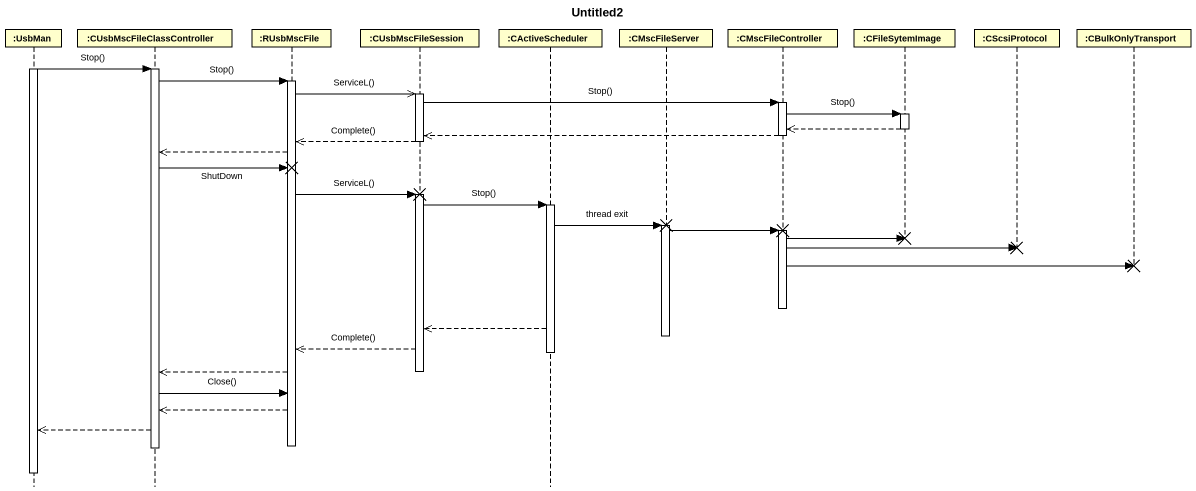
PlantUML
@startuml
title Untitled2
hide footbox
participant ":UsbMan" as UsbMan
participant ":CUsbMscFileClassController" as CUsbMscFileClassController
participant ":RUsbMscFile" as RUsbMscFile
participant ":CUsbMscFileSession" as CUsbMscFileSession
participant ":CActiveScheduler" as CActiveScheduler
participant ":CMscFileServer" as CMscFileServer
participant ":CMscFileController" as CMscFileController
participant ":CFileSytemImage" as CFileSytemImage
participant ":CScsiProtocol" as CScsiProtocol
participant ":CBulkOnlyTransport" as CBulkOnlyTransport

activate UsbMan
UsbMan -> CUsbMscFileClassController : Stop()
activate CUsbMscFileClassController
CUsbMscFileClassController -> RUsbMscFile : Stop()
activate RUsbMscFile
RUsbMscFile ->> CUsbMscFileSession : ServiceL()
activate CUsbMscFileSession
CUsbMscFileSession -> CMscFileController : Stop()
activate CMscFileController
CMscFileController -> CFileSytemImage : Stop()
activate CFileSytemImage
CFileSytemImage -->> CMscFileController
deactivate CFileSytemImage
CMscFileController -->> CUsbMscFileSession
deactivate CMscFileController
CUsbMscFileSession -->> RUsbMscFile : Complete()
deactivate CUsbMscFileSession
RUsbMscFile -->> CUsbMscFileClassController
CUsbMscFileClassController -> RUsbMscFile !! : ShutDown
RUsbMscFile -> CUsbMscFileSession !! : ServiceL()
activate CUsbMscFileSession
CUsbMscFileSession -> CActiveScheduler : Stop()
activate CActiveScheduler
CActiveScheduler -> CMscFileServer !! : thread exit
activate CMscFileServer
CMscFileServer -> CMscFileController !!
activate CMscFileController
CMscFileController -> CFileSytemImage !!
CMscFileController -> CScsiProtocol !!
CMscFileController -> CBulkOnlyTransport !!
deactivate CMscFileController
CActiveScheduler -->> CUsbMscFileSession
deactivate CMscFileServer
CUsbMscFileSession -->> RUsbMscFile : Complete()
deactivate CActiveScheduler
deactivate CUsbMscFileSession
RUsbMscFile -->> CUsbMscFileClassController
CUsbMscFileClassController -> RUsbMscFile : Close()
RUsbMscFile -->> CUsbMscFileClassController
CUsbMscFileClassController -->> UsbMan
deactivate RUsbMscFile
deactivate CUsbMscFileClassController
deactivate UsbMan
@enduml
